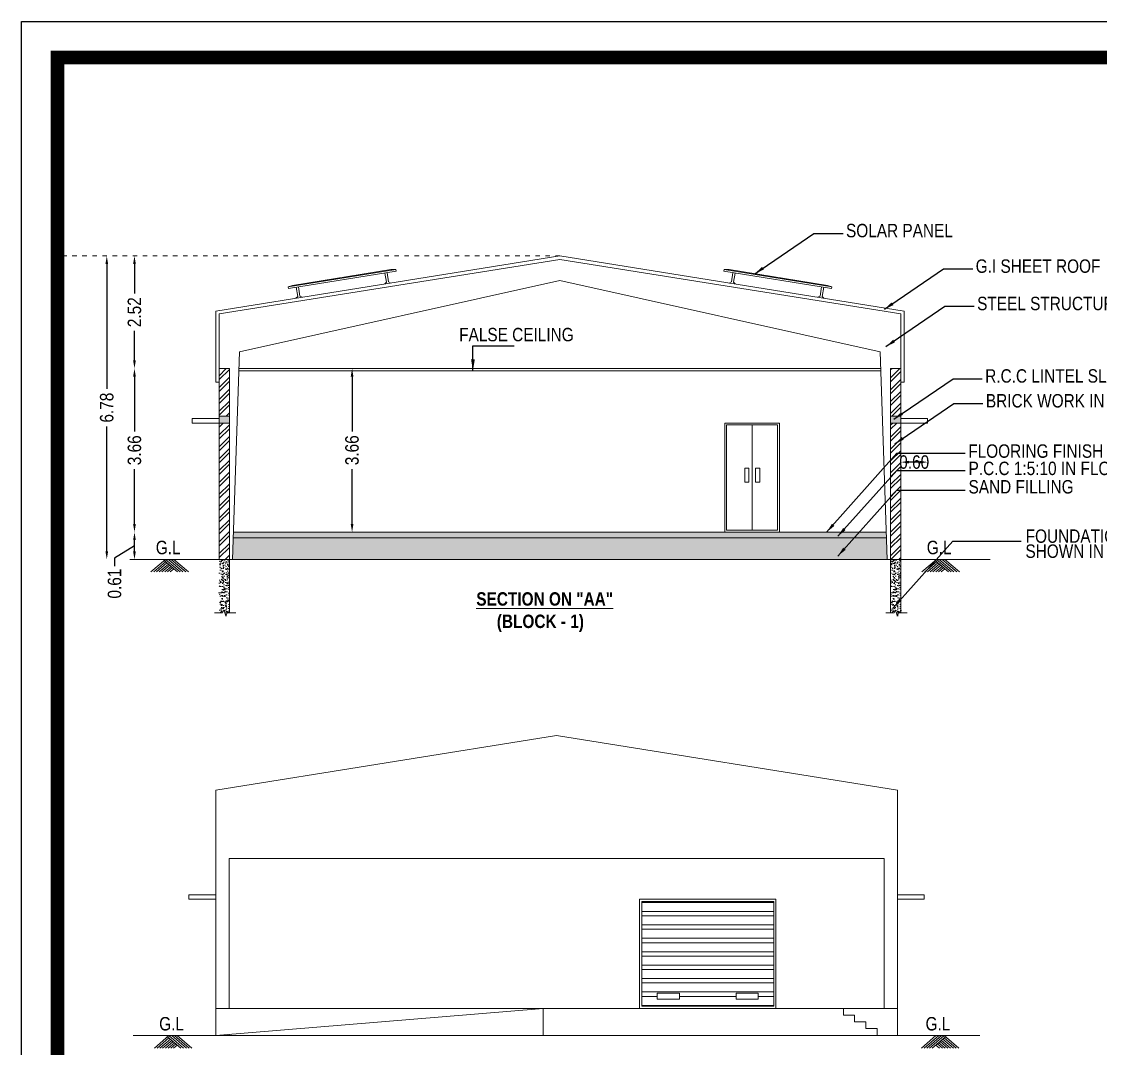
# Model space of a CAD drawing. Header units: metres. Extents: x 3750 to 6203, y 1588 to 3614.
# Drawn here: x 3750.25 to 3774.37, y 1664.76 to 1687.72 of the extents above; entities that cross this region are included whole.
import ezdxf

# ---------------------------------------------------------------- set-up
doc = ezdxf.new("R2010")
doc.units = ezdxf.units.M
doc.linetypes.add('DOT2', pattern=[0.125, 0, -0.125])
for name, color, linetype in [('BLK_1_FLR_0_KITCHEN', 2, 'Continuous'), ('BLK_1_FLR_0_REGULAR_ROOM_1', 2, 'Continuous'), ('BLK_1_HT_OF_BLDG', 5, 'Continuous'), ('BLK_1_PLINTH_HEIGHT', 7, 'Continuous')]:
    doc.layers.add(name, color=color, linetype=linetype)
doc.styles.add('Arial-Bold', font='times.ttf')
doc.styles.add('RomanS', font='monos.ttf')
doc.styles.add('style2', font='swisscb.ttf')
doc.styles.add('style2a', font='swissc.ttf')
doc.dimstyles.new('KOTTI 200', dxfattribs={"dimtxt": 0.44, "dimasz": 0.44, "dimexe": 0.5, "dimexo": 1, "dimgap": 0.075, "dimtad": 1, "dimdec": 0, "dimdsep": 46, "dimtxsty": 'RomanS', "dimcen": 0, "dimse1": 1, "dimse2": 1, "dimclrd": 8, "dimclre": 8, "dimclrt": 7, "dimadec": 0, "dimazin": 0, "dimtfac": 1, "dimtdec": 0, "dimtmove": 0, "dimatfit": 2, "dimfxl": 0, "dimtolj": 1, "dimtzin": 0, "dimarcsym": 0})
doc.dimstyles.get("Standard").update_dxf_attribs({"dimtxt": 0.3, "dimasz": 0.18, "dimexe": 0.18, "dimexo": 0.0625, "dimgap": 0.09, "dimtad": 0, "dimzin": 0, "dimdsep": 46, "dimtxsty": 'style2a', "dimcen": 0.09, "dimse1": 1, "dimse2": 1, "dimadec": 0, "dimazin": 0, "dimtfac": 1, "dimtofl": 0, "dimtmove": 0, "dimatfit": 3, "dimfxl": 0, "dimtolj": 1, "dimtzin": 0, "dimarcsym": 0})
doc.dimstyles.new('STY', dxfattribs={"dimscale": 0.9, "dimtxt": 0.23, "dimasz": 0.18, "dimexe": 0.15, "dimexo": 0.6, "dimgap": 0.1, "dimtad": 1, "dimtih": 1, "dimtoh": 1, "dimzin": 0, "dimdsep": 46, "dimtxsty": 'Arial-Bold', "dimblk": 'CLOSEDBLANK', "dimcen": 0.09375, "dimdle": 0.1, "dimse1": 1, "dimse2": 1, "dimadec": 0, "dimazin": 0, "dimtfac": 1, "dimtmove": 2, "dimatfit": 2, "dimfxl": 0, "dimtolj": 1, "dimtzin": 0, "dimarcsym": 0})
pattern_1 = [(50, (1888.95888, 1362.12521), (0.1434520365, -0.012550427), [0.015, -0.165]), (355, (1888.95888, 1362.12521), (-0.027750267, 0.150438427), [0.012, -0.132]), (100.4514445, (1888.97084, 1362.12416), (0.115701769, 0.137887998), [0.012748038, -0.140228422]), (46.1842, (1888.95888, 1362.1652), (0.213448266, -0.033103856), [0.0225, -0.2475]), (96.635635, (1888.97667, 1362.16245), (0.18693239, 0.19482372), [0.019122068, -0.210342752]), (351.184164, (1888.95888, 1362.1652), (0.18693239, 0.19482372), [0.018, -0.198]), (21, (1888.97888, 1362.15521), (0.1193814104, -0.080523778), [0.015, -0.165]), (326, (1888.97888, 1362.15521), (0.048663066, 0.145030009), [0.012, -0.132]), (71.451445, (1888.98883, 1362.1485), (0.168044475, 0.064506231), [0.012748038, -0.140228422]), (37.5, (1888.958885, 1362.12521), (0.002431971, 0.0665787708), [0, -0.1304, 0, -0.134, 0, -0.1325]), (7.5, (1888.958885, 1362.12521), (0.0526139075, 0.0788823424), [0, -0.0764, 0, -0.1274, 0, -0.0505]), (327.5, (1888.914285, 1362.12521), (0.1067644872, -0.0045109743), [0, -0.05, 0, -0.156, 0, -0.207]), (317.5, (1888.894285, 1362.12521), (0.116637234, 0.0200209965), [0, -0.065, 0, -0.1036, 0, -0.147])]

# ---------------------------------------------------------------- blocks, each defined once
blk = doc.blocks.new('*D18')
at = {"layer": 'BLK_1_PLINTH_HEIGHT', "color": 0, "lineweight": -2, "ltscale": 10}
for p, q in [((3752.778, 1676.001), (3752.333, 1675.727)), ((3752.778, 1675.876), (3752.778, 1676.126)), ((3752.333, 1675.727), (3752.333, 1675.547))]:
    blk.add_line(p, q, dxfattribs=at)
at = {"layer": 'BLK_1_PLINTH_HEIGHT', "color": 0, "ltscale": 10}
for points in [[(3752.748, 1676.126), (3752.808, 1676.126), (3752.778, 1676.306)], [(3752.748, 1675.876), (3752.808, 1675.876), (3752.778, 1675.696)]]:
    blk.add_solid(points, dxfattribs=at)
at = {"layer": 'Defpoints', "color": 0, "ltscale": 10}
for p in [(3752.778, 1676.306), (3754.987, 1676.306), (3754.966, 1675.696)]:
    blk.add_point(p, dxfattribs=at)
at = {"layer": 'BLK_1_PLINTH_HEIGHT', "color": 0, "lineweight": 18, "ltscale": 10, "insert": (3752.333, 1675.155), "char_height": 0.3, "attachment_point": 5, "rotation": 90, "style": 'style2a'}
blk.add_mtext('\\A1;0.61', dxfattribs=at)
blk = doc.blocks.new('*D19')
at = {"layer": 'BLK_1_FLR_0_REGULAR_ROOM_1', "color": 0, "lineweight": -2, "ltscale": 10}
for p, q in [((3752.778, 1679.784), (3752.778, 1678.557)), ((3752.778, 1676.486), (3752.778, 1677.713))]:
    blk.add_line(p, q, dxfattribs=at)
at = {"layer": 'BLK_1_FLR_0_REGULAR_ROOM_1', "color": 0, "ltscale": 10}
for points in [[(3752.748, 1679.784), (3752.808, 1679.784), (3752.778, 1679.964)], [(3752.748, 1676.486), (3752.808, 1676.486), (3752.778, 1676.306)]]:
    blk.add_solid(points, dxfattribs=at)
at = {"layer": 'Defpoints', "color": 0, "ltscale": 10}
for p in [(3752.778, 1679.964), (3754.898, 1679.964), (3755.335, 1676.306)]:
    blk.add_point(p, dxfattribs=at)
at = {"layer": 'BLK_1_FLR_0_REGULAR_ROOM_1', "color": 0, "lineweight": 18, "ltscale": 10, "insert": (3752.778, 1678.135), "char_height": 0.3, "attachment_point": 5, "rotation": 90, "style": 'style2a'}
blk.add_mtext('\\A1;3.66', dxfattribs=at)
blk = doc.blocks.new('*D3')
at = {"color": 0, "lineweight": -2, "ltscale": 10}
for p, q in [((3752.778, 1682.299), (3752.778, 1681.64)), ((3752.778, 1680.144), (3752.778, 1680.803))]:
    blk.add_line(p, q, dxfattribs=at)
at = {"color": 0, "ltscale": 10}
for points in [[(3752.748, 1682.299), (3752.808, 1682.299), (3752.778, 1682.479)], [(3752.748, 1680.144), (3752.808, 1680.144), (3752.778, 1679.964)]]:
    blk.add_solid(points, dxfattribs=at)
at = {"layer": 'Defpoints', "color": 0, "ltscale": 10}
for p in [(3762.288, 1682.479), (3752.778, 1679.964), (3762.301, 1679.964)]:
    blk.add_point(p, dxfattribs=at)
at = {"color": 0, "lineweight": 18, "ltscale": 10, "insert": (3752.778, 1681.221), "char_height": 0.3, "attachment_point": 5, "rotation": 90, "style": 'style2a'}
blk.add_mtext('\\A1;2.52', dxfattribs=at)
blk = doc.blocks.new('*D20')
at = {"layer": 'BLK_1_HT_OF_BLDG', "color": 0, "lineweight": -2, "ltscale": 10}
for p, q in [((3752.159, 1682.299), (3752.159, 1679.507)), ((3752.159, 1675.876), (3752.159, 1678.668))]:
    blk.add_line(p, q, dxfattribs=at)
at = {"layer": 'BLK_1_HT_OF_BLDG', "color": 0, "ltscale": 10}
for points in [[(3752.129, 1682.299), (3752.189, 1682.299), (3752.159, 1682.479)], [(3752.129, 1675.876), (3752.189, 1675.876), (3752.159, 1675.696)]]:
    blk.add_solid(points, dxfattribs=at)
at = {"layer": 'Defpoints', "color": 0, "ltscale": 10}
for p in [(3762.955, 1682.479), (3752.159, 1675.696), (3762.954, 1675.696)]:
    blk.add_point(p, dxfattribs=at)
at = {"layer": 'BLK_1_HT_OF_BLDG', "color": 0, "lineweight": 18, "ltscale": 10, "insert": (3752.159, 1679.088), "char_height": 0.3, "attachment_point": 5, "rotation": 90, "style": 'style2a'}
blk.add_mtext('\\A1;6.78', dxfattribs=at)
blk = doc.blocks.new('*D4')
at = {"color": 0, "lineweight": -2, "ltscale": 10}
blk.add_line((3770.324, 1677.87), (3770.084, 1677.87), dxfattribs=at)
at = {"color": 0, "ltscale": 10}
for points in [[(3770.084, 1677.9), (3770.084, 1677.84), (3769.904, 1677.87)], [(3770.324, 1677.9), (3770.324, 1677.84), (3770.504, 1677.87)]]:
    blk.add_solid(points, dxfattribs=at)
at = {"layer": 'Defpoints', "color": 0, "ltscale": 10}
for p in [(3769.904, 1679.066), (3770.504, 1679.066), (3769.904, 1677.87)]:
    blk.add_point(p, dxfattribs=at)
at = {"color": 0, "lineweight": 18, "ltscale": 10, "insert": (3770.204, 1677.87), "char_height": 0.3, "attachment_point": 5, "style": 'style2a'}
blk.add_mtext('\\A1;0.60', dxfattribs=at)
blk = doc.blocks.new('_ClosedBlank')
at = {"color": 0, "linetype": 'ByBlock', "lineweight": -2}
for p, q in [((-1, 0.167), (0, 0)), ((-1, 0.167), (-1, -0.167)), ((0, 0), (-1, -0.167))]:
    blk.add_line(p, q, dxfattribs=at)
blk = doc.blocks.new('*D107')
at = {"layer": 'BLK_1_FLR_0_KITCHEN', "color": 0, "lineweight": -2, "ltscale": 10}
for p, q in [((3757.641, 1679.784), (3757.641, 1678.557)), ((3757.641, 1676.486), (3757.641, 1677.713))]:
    blk.add_line(p, q, dxfattribs=at)
at = {"layer": 'BLK_1_FLR_0_KITCHEN', "color": 0, "ltscale": 10}
for points in [[(3757.611, 1679.784), (3757.671, 1679.784), (3757.641, 1679.964)], [(3757.611, 1676.486), (3757.671, 1676.486), (3757.641, 1676.306)]]:
    blk.add_solid(points, dxfattribs=at)
at = {"layer": 'Defpoints', "color": 0, "ltscale": 10}
for p in [(3757.641, 1679.964), (3759.761, 1679.964), (3760.197, 1676.306)]:
    blk.add_point(p, dxfattribs=at)
at = {"layer": 'BLK_1_FLR_0_KITCHEN', "color": 0, "lineweight": 18, "ltscale": 10, "insert": (3757.641, 1678.135), "char_height": 0.3, "attachment_point": 5, "rotation": 90, "style": 'style2a'}
blk.add_mtext('\\A1;3.66', dxfattribs=at)

msp = doc.modelspace()

# ---------------------------------------------------------------- hatches: boundary and pattern name
at = {"lineweight": 18, "ltscale": 6}
h = msp.add_hatch(dxfattribs=at)
h.set_pattern_fill('ANSI32', color=256, scale=0.5, style=0)
h.set_pattern_definition([(45, (1888.95888, 1362.1252), (-0.132582521, 0.132582521), []), (45, (1889.04727, 1362.1252), (-0.132582521, 0.132582521), [])])
h.paths.add_polyline_path([(3754.6696, 1675.6964), (3754.8982, 1675.6964), (3754.8982, 1678.7444), (3754.6696, 1678.7444)])
h.paths.add_polyline_path([(3754.6696, 1678.8968), (3754.8982, 1678.8968), (3754.8982, 1679.9636), (3754.6696, 1679.9636)])
h = msp.add_hatch(dxfattribs=at)
h.set_pattern_fill('ANSI32', color=256, scale=0.5, style=0)
h.set_pattern_definition([(45, (-28065.54705, 1418.528), (-0.1325825215, 0.1325825215), []), (45, (-28065.45866, 1418.528), (-0.1325825215, 0.1325825215), [])])
h.paths.add_polyline_path([(3769.9042, 1679.9636), (3769.6756, 1679.9636), (3769.6756, 1678.8968), (3769.9042, 1678.8968)])
h.paths.add_polyline_path([(3769.9042, 1678.7444), (3769.6756, 1678.7444), (3769.6756, 1675.6964), (3769.9042, 1675.6964)])
at = {"lineweight": 18}
h = msp.add_hatch(dxfattribs=at)
h.set_pattern_fill('AR-CONC', color=256, scale=0.02, style=0)
h.set_pattern_definition(pattern_1)
h.paths.add_polyline_path([(3754.8982, 1678.7444), (3754.8982, 1678.8968), (3754.6696, 1678.8968), (3754.6696, 1678.7444)])
h.paths.add_polyline_path([(3769.9042, 1678.7444), (3769.9042, 1678.8968), (3769.6756, 1678.8968), (3769.6756, 1678.7444)])
h = msp.add_hatch(dxfattribs=at)
h.set_pattern_fill('AR-CONC', color=256, scale=0.02, style=0)
h.set_pattern_definition(pattern_1)
h.paths.add_polyline_path([(3754.9875, 1676.306), (3754.9831, 1676.179), (3769.5835, 1676.179), (3769.5794, 1676.306)])
h = msp.add_hatch(dxfattribs=at)
h.set_pattern_fill('AR-SAND', color=256, scale=0.11, style=0)
h.set_pattern_definition([(37.5, (1888.95888, 1362.1252), (-0.00692927, 0.211950615), [0, -0.1672, 0, -0.187, 0, -0.17875]), (7.5, (1888.95888, 1362.1252), (0.194675438, 0.310436067), [0, -0.0902, 0, -0.1507, 0, -0.05775]), (327.5, (1888.82358, 1362.1252), (0.342555605, 0.000622496), [0, -0.055, 0, -0.198, 0, -0.2585]), (317.5, (1888.82358, 1362.1252), (0.330673927, 0.09654431), [0, -0.0275, 0, -0.1298, 0, -0.1485])])
h.paths.add_polyline_path([(3769.5994, 1675.6964), (3769.5835, 1676.179), (3754.9831, 1676.179), (3754.9664, 1675.6964)])
h = msp.add_hatch(dxfattribs=at)
h.set_pattern_fill('AR-CONC', color=256, scale=0.02, style=0)
h.set_pattern_definition([(50, (-28740.23, 483.37244), (0.1434520365, -0.012550427), [0.015, -0.165]), (355, (-28740.23, 483.37244), (-0.0277502667, 0.15043842674), [0.012, -0.132]), (100.45144446, (-28740.21805, 483.3714), (0.11570176935, 0.1378879982), [0.0127480384, -0.1402284224]), (46.1842, (-28740.23, 483.41244), (0.2134482661, -0.0331038562), [0.0225, -0.2475]), (96.6356355, (-28740.21222, 483.40968), (0.1869323891, 0.1948237202), [0.0191220684, -0.210342752]), (351.184164, (-28740.23, 483.41244), (0.186932389, 0.19482372), [0.018, -0.1980000002]), (21, (-28740.21, 483.40244), (0.11938141042, -0.08052377813), [0.015, -0.165]), (326, (-28740.21, 483.40244), (0.0486630664, 0.145030009), [0.012, -0.132]), (71.45144474, (-28740.20006, 483.39573), (0.16804447535, 0.06450623056), [0.012748038, -0.1402284224]), (37.5, (-28740.230004, 483.37244), (0.00243197106, 0.06657877077), [0, -0.1304, 0, -0.134, 0, -0.1325]), (7.5, (-28740.230004, 483.37244), (0.05261390749, 0.07888234238), [0, -0.0764, 0, -0.1274, 0, -0.0505]), (327.5, (-28740.274604, 483.37244), (0.106764487234, -0.00451097435), [0, -0.05, 0, -0.156, 0, -0.207]), (317.5, (-28740.2946, 483.37244), (0.11663723387, 0.02002099647), [0, -0.065, 0, -0.1036, 0, -0.147])])
h.paths.add_polyline_path([(3754.8996, 1675.6964), (3754.6696, 1675.6964), (3754.6696, 1674.5004), (3754.7478, 1674.5004), (3754.7728, 1674.5691), (3754.8228, 1674.4317), (3754.8478, 1674.5004), (3754.8996, 1674.5004)])
h = msp.add_hatch(dxfattribs=at)
h.set_pattern_fill('AR-CONC', color=256, scale=0.02, style=0)
h.set_pattern_definition([(50, (-28725.22398, 483.37244), (0.1434520365, -0.012550427), [0.015, -0.165]), (355, (-28725.22398, 483.37244), (-0.0277502667, 0.15043842674), [0.012, -0.132]), (100.45144446, (-28725.21202, 483.3714), (0.11570176935, 0.1378879982), [0.0127480384, -0.1402284224]), (46.1842, (-28725.22398, 483.41244), (0.2134482661, -0.0331038562), [0.0225, -0.2475]), (96.6356355, (-28725.2062, 483.40968), (0.1869323891, 0.1948237202), [0.0191220684, -0.210342752]), (351.184164, (-28725.22398, 483.41244), (0.186932389, 0.19482372), [0.018, -0.1980000002]), (21, (-28725.20398, 483.40244), (0.11938141042, -0.08052377813), [0.015, -0.165]), (326, (-28725.20398, 483.40244), (0.0486630664, 0.145030009), [0.012, -0.132]), (71.45144474, (-28725.19403, 483.39573), (0.16804447535, 0.06450623056), [0.012748038, -0.1402284224]), (37.5, (-28725.223977, 483.37244), (0.00243197106, 0.06657877077), [0, -0.1304, 0, -0.134, 0, -0.1325]), (7.5, (-28725.22398, 483.37244), (0.05261390749, 0.07888234238), [0, -0.0764, 0, -0.1274, 0, -0.0505]), (327.5, (-28725.268577, 483.37244), (0.106764487234, -0.00451097435), [0, -0.05, 0, -0.156, 0, -0.207]), (317.5, (-28725.28858, 483.37244), (0.11663723387, 0.02002099647), [0, -0.065, 0, -0.1036, 0, -0.147])])
h.paths.add_polyline_path([(3769.9056, 1675.6964), (3769.6756, 1675.6964), (3769.6756, 1674.5004), (3769.7538, 1674.5004), (3769.7788, 1674.5691), (3769.8288, 1674.4317), (3769.8538, 1674.5004), (3769.9056, 1674.5004)])
at = {"linetype": 'Continuous', "lineweight": 18}
h = msp.add_hatch(dxfattribs=at)
h.set_pattern_fill('ANSI32', color=256, scale=0.8, angle=135)
h.set_pattern_definition([(180, (-28066.23786, 1403.727), (0, -0.3), []), (180, (-28066.33786, 1403.827), (0, -0.3), [])])
h.paths.add_polyline_path([(3767.0647, 1668.0503), (3764.1147, 1668.0503), (3764.1147, 1665.7103), (3767.0647, 1665.7103)])
h.paths.add_polyline_path([(3766.2225, 1666.0014), (3766.7188, 1666.0014), (3766.7188, 1665.8641), (3766.2225, 1665.8641)], flags=16)
h.paths.add_polyline_path([(3764.9568, 1666.0014), (3764.9568, 1665.8641), (3764.4605, 1665.8641), (3764.4605, 1666.0014)], flags=16)

# ---------------------------------------------------------------- linework, layer by layer
at = {"linetype": 'DOT2', "lineweight": 18}
msp.add_line((3762.2876, 1682.4794), (3751.2093, 1682.4794), dxfattribs=at)
at = {"linetype": 'Continuous', "lineweight": 18}
for p, q in [((3762.2876, 1682.4794), (3754.5934, 1681.2466)), ((3762.2876, 1682.4794), (3769.9804, 1681.2466)), ((3762.2876, 1682.402), (3754.6696, 1681.1828)), ((3762.2876, 1682.402), (3769.9042, 1681.1828)), ((3755.1268, 1680.3353), (3762.2876, 1681.9319)), ((3769.447, 1680.3353), (3762.2876, 1681.9319)), ((3754.5934, 1679.6588), (3754.5934, 1681.2466)), ((3754.6696, 1675.6964), (3754.6696, 1681.1828)), ((3769.9042, 1675.6964), (3769.9042, 1681.1828)), ((3769.9804, 1679.6588), (3769.9804, 1681.2466)), ((3754.9664, 1675.6964), (3755.1268, 1680.3353)), ((3769.5994, 1675.6964), (3769.447, 1680.3353)), ((3754.8982, 1679.9636), (3754.6696, 1679.9636)), ((3754.8982, 1675.6964), (3754.8982, 1679.9636)), ((3755.1122, 1679.9136), (3769.4608, 1679.9136)), ((3755.1139, 1679.9636), (3769.4592, 1679.9636)), ((3769.6756, 1675.6964), (3769.6756, 1679.9636)), ((3769.6756, 1679.9636), (3769.9042, 1679.9636)), ((3754.6696, 1679.6588), (3754.5934, 1679.6588)), ((3769.9042, 1679.6588), (3769.9804, 1679.6588)), ((3754.0696, 1678.7444), (3754.0696, 1678.8444)), ((3754.0696, 1678.8444), (3754.6696, 1678.8444)), ((3754.8982, 1678.8968), (3754.6696, 1678.8968)), ((3769.6756, 1678.8968), (3769.9042, 1678.8968)), ((3770.5042, 1678.8444), (3769.9042, 1678.8444)), ((3770.5042, 1678.7444), (3770.5042, 1678.8444)), ((3754.6696, 1678.7444), (3754.0696, 1678.7444)), ((3754.8982, 1678.7444), (3754.6696, 1678.7444)), ((3766.5803, 1678.7044), (3766.5803, 1676.346)), ((3769.6756, 1678.7444), (3769.9042, 1678.7444)), ((3769.9042, 1678.7444), (3770.5042, 1678.7444)), ((3769.5794, 1676.306), (3754.9875, 1676.306)), ((3769.5835, 1676.179), (3754.9831, 1676.179)), ((3769.9042, 1675.6964), (3754.6696, 1675.6964)), ((3754.8996, 1675.6964), (3754.8996, 1674.5004)), ((3769.6756, 1675.6964), (3769.6756, 1674.5004)), ((3769.9056, 1675.6964), (3769.9056, 1674.5004)), ((3762.2119, 1671.7571), (3754.5939, 1670.5371)), ((3762.2119, 1671.7571), (3769.83, 1670.5371)), ((3754.5939, 1665.0507), (3754.5939, 1670.5371)), ((3769.83, 1665.0507), (3769.83, 1670.5371)), ((3754.8939, 1665.6603), (3754.8939, 1669.0131)), ((3762.2119, 1669.0131), (3754.8939, 1669.0131)), ((3762.2119, 1669.0131), (3769.53, 1669.0131)), ((3769.53, 1665.6603), (3769.53, 1669.0131)), ((3753.9939, 1668.1003), (3753.9939, 1668.2003)), ((3753.9939, 1668.2003), (3754.5939, 1668.2003)), ((3754.5939, 1668.1003), (3753.9939, 1668.1003)), ((3770.43, 1668.2003), (3769.83, 1668.2003)), ((3769.83, 1668.1003), (3770.43, 1668.1003)), ((3770.43, 1668.1003), (3770.43, 1668.2003)), ((3762.2119, 1665.6603), (3754.5939, 1665.6603)), ((3761.9139, 1665.6603), (3754.5939, 1665.0507)), ((3761.9139, 1665.0507), (3761.9139, 1665.6603)), ((3762.2119, 1665.6603), (3769.83, 1665.6603)), ((3752.7498, 1665.0507), (3753.7336, 1665.0507)), ((3753.5496, 1665.0507), (3753.2227, 1664.7698)), ((3753.5495, 1664.998), (3753.284, 1664.7698)), ((3753.5802, 1664.9716), (3753.3454, 1664.7698)), ((3753.6109, 1664.9452), (3753.4067, 1664.7698)), ((3753.6415, 1664.9189), (3753.468, 1664.7698)), ((3753.5189, 1665.0243), (3753.815, 1664.7698)), ((3753.6722, 1664.8925), (3753.5294, 1664.7698)), ((3753.5496, 1665.0507), (3753.8764, 1664.7698)), ((3753.7029, 1664.8662), (3753.5907, 1664.7698)), ((3753.6109, 1665.0507), (3753.9378, 1664.7698)), ((3753.6722, 1665.0507), (3753.9991, 1664.7698)), ((3762.2119, 1665.0507), (3753.7336, 1665.0507)), ((3753.7336, 1665.0507), (3754.0604, 1664.7698)), ((3754.8939, 1665.0507), (3754.8939, 1665.0757)), ((3762.2119, 1665.0507), (3770.6903, 1665.0507)), ((3770.6903, 1665.0507), (3770.3635, 1664.7698)), ((3770.7516, 1665.0507), (3770.4248, 1664.7698)), ((3770.813, 1665.0507), (3770.4861, 1664.7698)), ((3770.8743, 1665.0507), (3770.5475, 1664.7698)), ((3770.905, 1665.0243), (3770.6088, 1664.7698)), ((3771.6741, 1665.0507), (3770.6903, 1665.0507)), ((3770.721, 1664.8662), (3770.8332, 1664.7698)), ((3770.7517, 1664.8925), (3770.8945, 1664.7698)), ((3770.7823, 1664.9189), (3770.9558, 1664.7698)), ((3770.813, 1664.9452), (3771.0172, 1664.7698)), ((3770.8437, 1664.9716), (3771.0785, 1664.7698)), ((3770.8743, 1665.0507), (3771.2012, 1664.7698)), ((3770.8743, 1664.998), (3771.1398, 1664.7698)), ((3753.7335, 1664.8398), (3753.652, 1664.7698)), ((3770.6903, 1664.8398), (3770.7718, 1664.7698))]:
    msp.add_line(p, q, dxfattribs=at)
at = {"lineweight": 18, "ltscale": 10}
for p, q in [((3758.6215, 1682.1758), (3756.2122, 1681.7898)), ((3758.6278, 1682.1363), (3756.2185, 1681.7503)), ((3758.5096, 1682.174), (3756.3074, 1681.8212)), ((3758.3762, 1682.096), (3758.409, 1681.8913)), ((3758.4236, 1682.1035), (3758.4567, 1681.8971)), ((3758.6215, 1682.1758), (3758.5096, 1682.174)), ((3758.6215, 1682.1758), (3758.6278, 1682.1363)), ((3765.9537, 1682.1758), (3765.9473, 1682.1363)), ((3765.9473, 1682.1363), (3768.3566, 1681.7503)), ((3765.9537, 1682.1758), (3768.363, 1681.7898)), ((3765.9537, 1682.1758), (3766.0655, 1682.174)), ((3766.0655, 1682.174), (3768.2677, 1681.8212)), ((3766.1516, 1682.1035), (3766.1185, 1681.8971)), ((3766.199, 1682.096), (3766.1662, 1681.8913)), ((3756.2122, 1681.7898), (3756.3074, 1681.8212)), ((3756.2122, 1681.7898), (3756.2185, 1681.7503)), ((3756.3928, 1681.7782), (3756.4256, 1681.5735)), ((3756.4402, 1681.7858), (3756.4733, 1681.5793)), ((3758.409, 1681.8913), (3758.371, 1681.8519)), ((3758.4567, 1681.8971), (3758.5065, 1681.8736)), ((3766.1185, 1681.8971), (3766.0686, 1681.8736)), ((3766.1662, 1681.8913), (3766.2041, 1681.8519)), ((3768.135, 1681.7858), (3768.1019, 1681.5793)), ((3768.1824, 1681.7782), (3768.1496, 1681.5735)), ((3768.363, 1681.7898), (3768.2677, 1681.8212)), ((3768.363, 1681.7898), (3768.3566, 1681.7503)), ((3756.4256, 1681.5735), (3756.3876, 1681.5341)), ((3756.4733, 1681.5793), (3756.5231, 1681.5558)), ((3768.1019, 1681.5793), (3768.052, 1681.5558)), ((3768.1496, 1681.5735), (3768.1875, 1681.5341))]:
    msp.add_line(p, q, dxfattribs=at)
at = {"lineweight": 18}
for p, q in [((3752.6741, 1675.6964), (3754.6696, 1675.6964)), ((3769.9042, 1675.6964), (3771.8997, 1675.6964))]:
    msp.add_line(p, q, dxfattribs=at)
at = {"lineweight": 18, "ltscale": 0.2}
for p, q in [((3753.4739, 1675.6964), (3753.147, 1675.4155)), ((3753.4738, 1675.6436), (3753.2083, 1675.4155)), ((3753.5045, 1675.6173), (3753.2697, 1675.4155)), ((3753.5352, 1675.5909), (3753.331, 1675.4155)), ((3753.5658, 1675.5646), (3753.3923, 1675.4155)), ((3753.4432, 1675.67), (3753.7393, 1675.4155)), ((3753.5965, 1675.5382), (3753.4537, 1675.4155)), ((3753.4739, 1675.6964), (3753.8007, 1675.4155)), ((3753.6272, 1675.5119), (3753.515, 1675.4155)), ((3753.5352, 1675.6964), (3753.8621, 1675.4155)), ((3753.6578, 1675.4855), (3753.5763, 1675.4155)), ((3753.5965, 1675.6964), (3753.9234, 1675.4155)), ((3753.6579, 1675.6964), (3753.9847, 1675.4155)), ((3770.704, 1675.6964), (3770.3771, 1675.4155)), ((3770.7039, 1675.6436), (3770.4384, 1675.4155)), ((3770.7346, 1675.6173), (3770.4998, 1675.4155)), ((3770.7653, 1675.5909), (3770.5611, 1675.4155)), ((3770.7959, 1675.5646), (3770.6224, 1675.4155)), ((3770.6733, 1675.67), (3770.9694, 1675.4155)), ((3770.8266, 1675.5382), (3770.6838, 1675.4155)), ((3770.704, 1675.6964), (3771.0308, 1675.4155)), ((3770.8573, 1675.5119), (3770.7451, 1675.4155)), ((3770.7653, 1675.6964), (3771.0921, 1675.4155)), ((3770.8879, 1675.4855), (3770.8064, 1675.4155)), ((3770.8266, 1675.6964), (3771.1535, 1675.4155)), ((3770.888, 1675.6964), (3771.2148, 1675.4155))]:
    msp.add_line(p, q, dxfattribs=at)
for points in [[(3750.2549, 1603.8281), (3750.2549, 1687.7178), (3868.8576, 1687.7178), (3868.8576, 1603.8281)], [(3750.2549, 1687.7177), (3868.8576, 1687.7176), (3868.8576, 1603.8281), (3750.2549, 1603.8282)]]:
    msp.add_lwpolyline(points, close=True)
at = {"const_width": 0.3036}
msp.add_lwpolyline([(3751.0595, 1604.6328), (3868.0531, 1604.6326), (3868.0531, 1686.913), (3751.0595, 1686.9131)], close=True, dxfattribs=at)
at = {"linetype": 'Continuous', "lineweight": 18}
for points in [[(3765.9703, 1678.7444), (3767.1903, 1678.7444), (3767.1903, 1676.306), (3765.9703, 1676.306)], [(3766.0103, 1678.7044), (3767.1503, 1678.7044), (3767.1503, 1676.346), (3766.0103, 1676.346)], [(3766.5102, 1677.7326), (3766.418, 1677.7326), (3766.418, 1677.4257), (3766.5102, 1677.4257)], [(3766.753, 1677.7326), (3766.6608, 1677.7326), (3766.6608, 1677.4257), (3766.753, 1677.4257)], [(3764.0647, 1668.1003), (3767.1147, 1668.1003), (3767.1147, 1665.6603), (3764.0647, 1665.6603)], [(3764.1147, 1668.0503), (3767.0647, 1668.0503), (3767.0647, 1665.7103), (3764.1147, 1665.7103)], [(3764.4605, 1666.0014), (3764.9568, 1666.0014), (3764.9568, 1665.8641), (3764.4605, 1665.8641)], [(3766.7188, 1666.0014), (3766.2225, 1666.0014), (3766.2225, 1665.8641), (3766.7188, 1665.8641)]]:
    msp.add_lwpolyline(points, close=True, dxfattribs=at)
at = {"linetype": 'Continuous', "lineweight": 18, "elevation": -3.8719}
for points in [[(3755.0397, 1674.5004), (3754.8478, 1674.5004), (3754.8228, 1674.4317), (3754.7728, 1674.5691), (3754.7478, 1674.5004), (3754.5669, 1674.5004)], [(3770.0458, 1674.5004), (3769.8538, 1674.5004), (3769.8288, 1674.4317), (3769.7788, 1674.5691), (3769.7538, 1674.5004), (3769.5729, 1674.5004)]]:
    msp.add_lwpolyline(points, dxfattribs=at)
at = {"linetype": 'Continuous', "lineweight": 18}
msp.add_lwpolyline([(3768.6228, 1665.6603), (3768.6228, 1665.5103), (3768.8728, 1665.5103), (3768.8728, 1665.3603), (3769.1228, 1665.3603), (3769.1228, 1665.2103), (3769.3728, 1665.2103), (3769.3728, 1665.0507)], dxfattribs=at)

# ---------------------------------------------------------------- texts
at = {"lineweight": 18, "style": 'style2a'}
for s, p in [('SOLAR PANEL', (3768.6803, 1682.896, -1.9358)), ('G.I SHEET ROOF', (3771.5778, 1682.1015, -1.9358)), ('STEEL STRUCTURE', (3771.6102, 1681.2662, -1.9358)), ('FALSE CEILING', (3760.0345, 1680.571)), ('R.C.C LINTEL SLAB ', (3771.7907, 1679.6468, -1.9358)), ('BRICK WORK IN C.M', (3771.8061, 1679.0917, -1.9358)), ('FLOORING FINISH WITH 1:5:10', (3771.412, 1677.9671, -1.9358)), ('P.C.C 1:5:10 IN FLOORING', (3771.4187, 1677.5805, -1.9358)), ('SAND FILLING', (3771.4187, 1677.1691, -1.9358)), ('FOUNDATION DETAILS', (3772.6947, 1676.0663, -1.9358)), ('G.L', (3753.2542, 1675.8118)), ('G.L', (3770.4843, 1675.8118)), ('SHOWN IN SEPARATELY', (3772.6898, 1675.73, -1.9358))]:
    msp.add_text(s, height=0.3, dxfattribs=at).set_placement(p)
at = {"linetype": 'Continuous', "lineweight": 18, "style": 'style2a'}
for p in [(3753.3299, 1665.1661), (3770.4574, 1665.1661)]:
    msp.add_text('G.L', height=0.3, dxfattribs=at).set_placement(p)
at = {"lineweight": 18, "insert": (3758.4871, 1674.9616), "char_height": 0.3, "width": 6.773665, "attachment_point": 1, "style": 'style2'}
msp.add_mtext('\\A1;{\\W6.73453;\\L   \\W1;SECTION ON "AA"\\P}                         (BLOCK - 1)', dxfattribs=at)

# ---------------------------------------------------------------- dimensions: what is measured, and where the dimension line sits
at = {"lineweight": 18, "ltscale": 10}
dim = msp.add_linear_dim(base=(3752.7781, 1679.9636), p1=(3762.2876, 1682.4794), p2=(3762.3009, 1679.9636), angle=90, dimstyle='Standard', override={"dimtxt": 0.3, "dimdec": 2, "dimtxsty": 'style2a'}, dxfattribs=at)
dim.commit()
dim.dimension.update_dxf_attribs({"geometry": '*D3', "text_midpoint": (3752.7781, 1681.2215)})
dim = msp.add_linear_dim(base=(3769.9042, 1677.8702), p1=(3770.5042, 1679.0663), p2=(3769.9042, 1679.0663), angle=180, dimstyle='Standard', override={"dimtxt": 0.3, "dimdec": 2, "dimtxsty": 'style2a'}, dxfattribs=at)
dim.commit()
dim.dimension.update_dxf_attribs({"geometry": '*D4', "text_midpoint": (3770.2042, 1677.8702), "dimtype": 160})
at = {"layer": 'BLK_1_FLR_0_KITCHEN', "color": 2, "lineweight": 18, "ltscale": 10}
dim = msp.add_linear_dim(base=(3757.6408, 1679.9636), p1=(3760.1972, 1676.306), p2=(3759.7608, 1679.9636), angle=90, dimstyle='Standard', override={"dimtxt": 0.3, "dimdec": 2, "dimtxsty": 'style2a'}, dxfattribs=at)
dim.commit()
dim.dimension.update_dxf_attribs({"geometry": '*D107', "text_midpoint": (3757.6408, 1678.1348)})
at = {"layer": 'BLK_1_FLR_0_REGULAR_ROOM_1', "color": 2, "lineweight": 18, "ltscale": 10}
dim = msp.add_linear_dim(base=(3752.7781, 1679.9636), p1=(3755.3346, 1676.306), p2=(3754.8982, 1679.9636), angle=90, dimstyle='Standard', override={"dimtxt": 0.3, "dimdec": 2, "dimtxsty": 'style2a'}, dxfattribs=at)
dim.commit()
dim.dimension.update_dxf_attribs({"geometry": '*D19', "text_midpoint": (3752.7781, 1678.1348)})
at = {"layer": 'BLK_1_HT_OF_BLDG', "lineweight": 18, "ltscale": 10}
dim = msp.add_linear_dim(base=(3752.1594, 1675.6964), p1=(3762.9549, 1682.4794), p2=(3762.9542, 1675.6964), angle=90, dimstyle='Standard', override={"dimtxt": 0.3, "dimdec": 2, "dimtxsty": 'style2a'}, dxfattribs=at)
dim.commit()
dim.dimension.update_dxf_attribs({"geometry": '*D20', "text_midpoint": (3752.1594, 1679.0879)})
at = {"layer": 'BLK_1_PLINTH_HEIGHT', "lineweight": 18, "ltscale": 10}
dim = msp.add_linear_dim(base=(3752.7781, 1676.306), p1=(3754.9664, 1675.6964), p2=(3754.9875, 1676.306), angle=90, dimstyle='Standard', override={"dimtmove": 1}, dxfattribs=at)
dim.commit()
dim.dimension.update_dxf_attribs({"geometry": '*D18', "text_midpoint": (3752.3328, 1675.4572), "dimtype": 160})

# ---------------------------------------------------------------- leaders
at = {"lineweight": 18}
for points in [[(3766.6419, 1682.0817, -3.8719), (3767.9606, 1682.984, -3.8719), (3768.6151, 1682.984, -3.8719)], [(3769.5394, 1681.2872, -3.8719), (3770.8582, 1682.1896, -3.8719), (3771.5126, 1682.1896, -3.8719)], [(3769.5718, 1680.452, -3.8719), (3770.8906, 1681.3543, -3.8719), (3771.5451, 1681.3543, -3.8719)], [(3769.7523, 1678.8326, -3.8719), (3771.0711, 1679.7349, -3.8719), (3771.7255, 1679.7349, -3.8719)], [(3769.7677, 1678.2775, -3.8719), (3771.0865, 1679.1798, -3.8719), (3771.741, 1679.1798, -3.8719)], [(3768.2473, 1676.3043, -3.8719), (3769.8163, 1678.0735, -3.8719), (3771.3451, 1678.0735, -3.8719)], [(3768.4975, 1676.2114, -3.8719), (3769.8163, 1677.6865, -3.8719), (3771.3451, 1677.6865, -3.8719)], [(3768.4975, 1675.7702, -3.8719), (3769.8163, 1677.2453, -3.8719), (3771.3451, 1677.2453, -3.8719)], [(3769.749, 1674.6316, -3.8719), (3771.0678, 1676.1067, -3.8719), (3772.5966, 1676.1067, -3.8719)]]:
    msp.add_leader(points, dimstyle='KOTTI 200', override={"dimtxt": 0.22, "dimasz": 0.22, "dimdec": 2, "dimtmove": 1}, dxfattribs=at)
at = {"linetype": 'Continuous', "lineweight": 18}
msp.add_leader([(3760.3424, 1679.9136), (3760.3424, 1680.4695), (3761.2634, 1680.4695)], dimstyle='STY', override={"dimasz": 0.28, "dimtad": 0}, dxfattribs=at)

doc.saveas('drawing.dxf')
